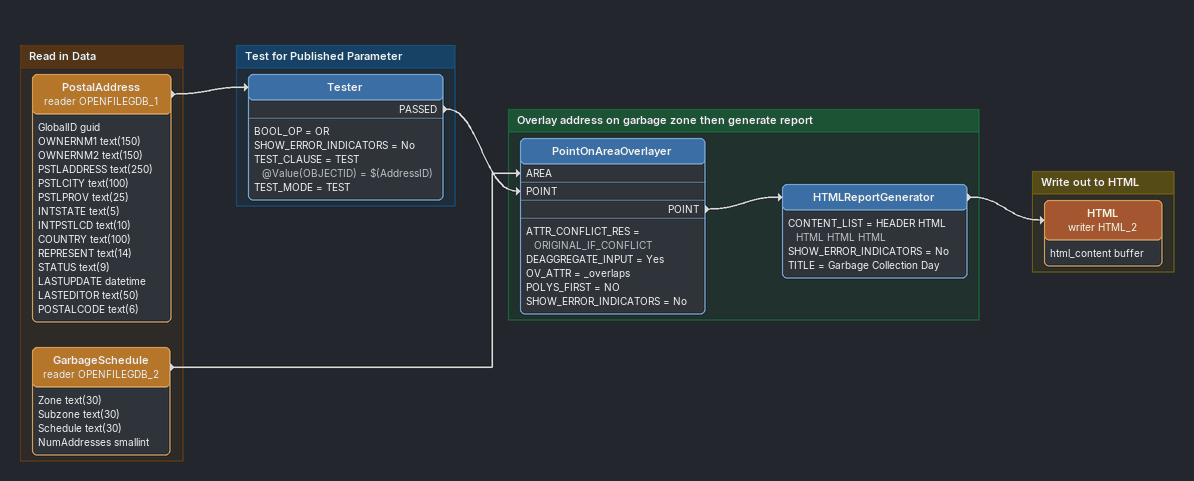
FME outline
Bookmark: Read in Data
PostalAddress (reader OPENFILEGDB_1)
    attributes: GlobalID guid, OWNERNM1 text(150), OWNERNM2 text(150), PSTLADDRESS text(250), PSTLCITY text(100), PSTLPROV text(25), INTSTATE text(5), INTPSTLCD text(10), COUNTRY text(100), REPRESENT text(14), STATUS text(9), LASTUPDATE datetime, LASTEDITOR text(50), POSTALCODE text(6)
    -> Tester
GarbageSchedule (reader OPENFILEGDB_2)
    attributes: Zone text(30), Subzone text(30), Schedule text(30), NumAddresses smallint
    -> PointOnAreaOverlayer [AREA]

Bookmark: Test for Published Parameter
Tester
    BOOL_OP = OR
    SHOW_ERROR_INDICATORS = No
    TEST_CLAUSE = TEST @Value(OBJECTID) = $(AddressID)
    TEST_MODE = TEST
    PASSED -> PointOnAreaOverlayer [POINT]

Bookmark: Overlay address on garbage zone then generate report
PointOnAreaOverlayer
    ATTR_CONFLICT_RES = ORIGINAL_IF_CONFLICT
    DEAGGREGATE_INPUT = Yes
    OV_ATTR = _overlaps
    POLYS_FIRST = NO
    SHOW_ERROR_INDICATORS = No
    POINT -> HTMLReportGenerator
HTMLReportGenerator
    CONTENT_LIST = HEADER HTML HTML HTML HTML
    SHOW_ERROR_INDICATORS = No
    TITLE = Garbage Collection Day
    -> HTML (writer HTML_2)

Bookmark: Write out to HTML
HTML (writer HTML_2)
    attributes: html_content buffer
